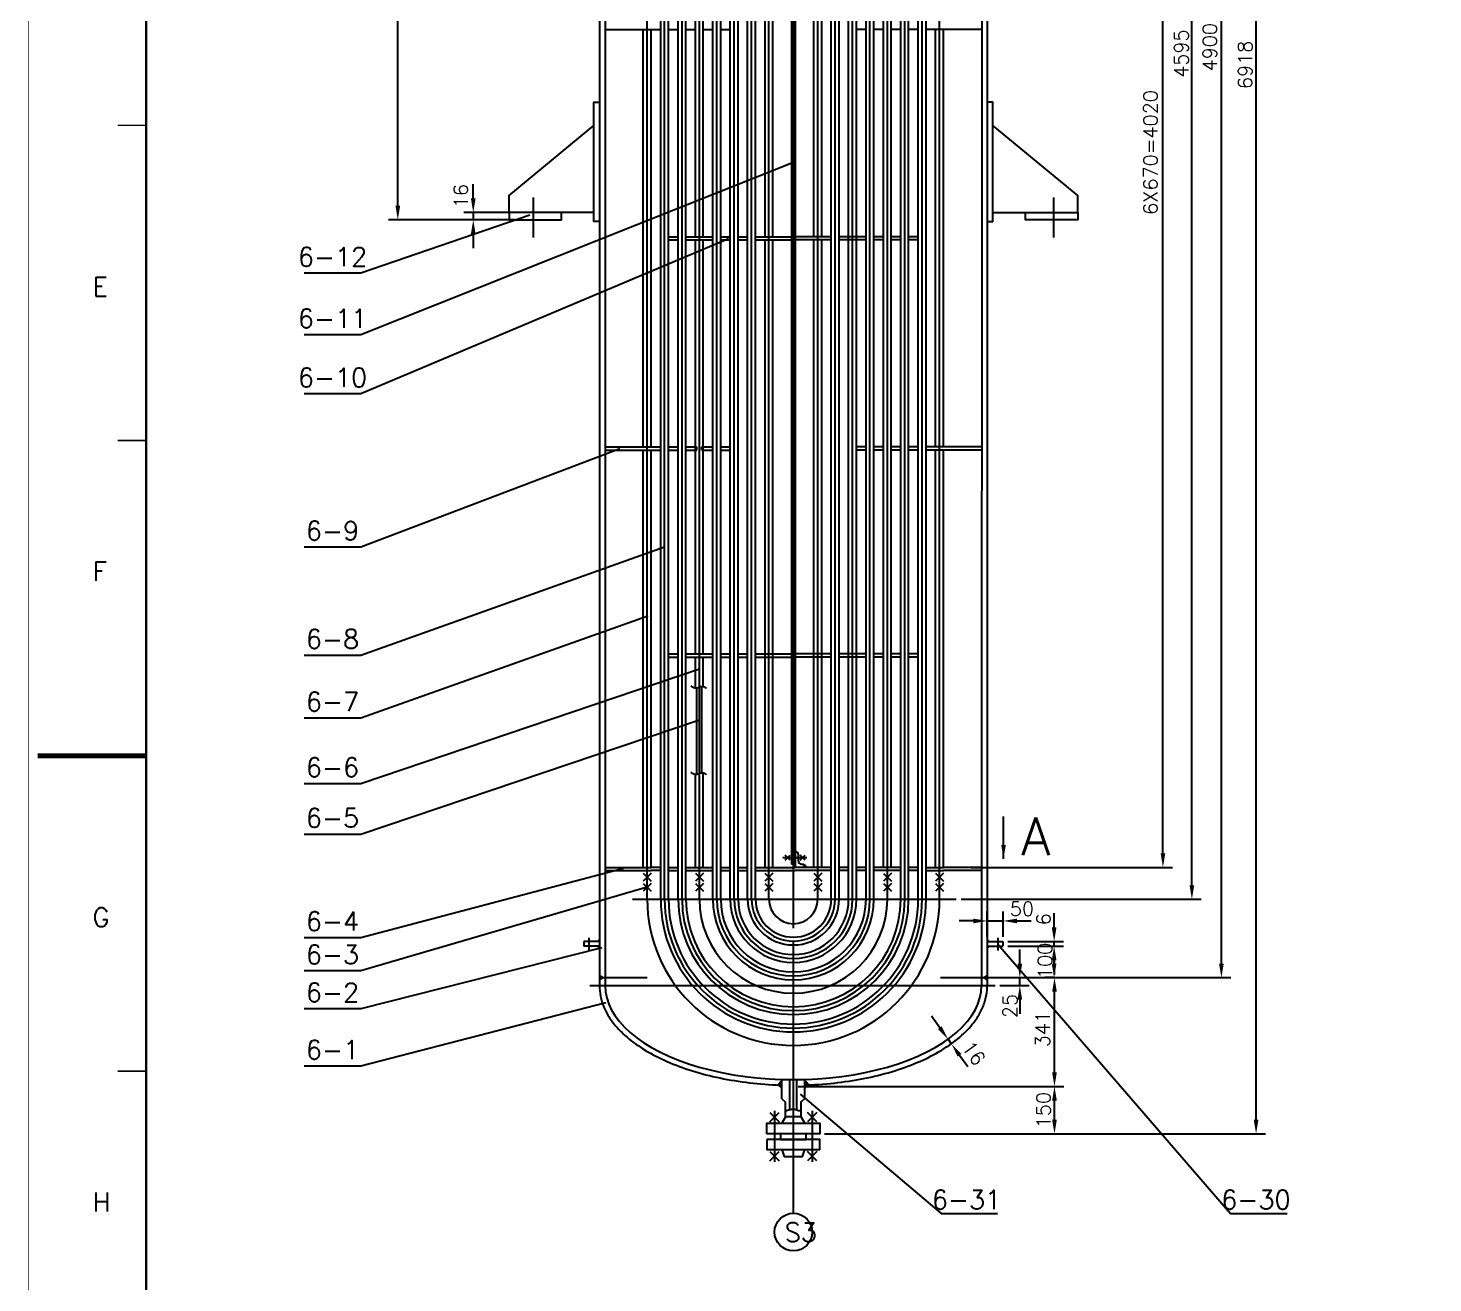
# Model space of a CAD drawing. Extents: x 49444 to 186655, y 41039 to 60167.
# Drawn here: x 77334 to 81810, y 49522 to 53522 of the extents above; entities that cross this region are included whole.
import ezdxf
from ezdxf.enums import TextEntityAlignment as Align

# ---------------------------------------------------------------- set-up
doc = ezdxf.new("R2010")
doc.units = 0
doc.header["$LTSCALE"] = 60
doc.header["$MEASUREMENT"] = 0
doc.header["$PDMODE"] = 3
doc.header["$PDSIZE"] = 0.001
doc.layers.get('0').update_dxf_attribs({"linetype": 'CONTINUOUS'})
doc.layers.get('DEFPOINTS').update_dxf_attribs({"linetype": 'CONTINUOUS'})
doc.styles.get("Standard").update_dxf_attribs({"font": 'txt_l', "bigfont": 'hztxt_l'})
doc.dimstyles.get("Standard").update_dxf_attribs({"dimtxt": 0.18, "dimasz": 0.18, "dimexe": 0.18, "dimexo": 0.0625, "dimgap": 0.09, "dimtad": 0, "dimtih": 1, "dimtoh": 1, "dimdec": 4, "dimzin": 0, "dimdsep": 46, "dimtxsty": 'Standard', "dimcen": 0.09, "dimadec": 0, "dimazin": 0, "dimtfac": 1, "dimtdec": 4, "dimtofl": 0, "dimtmove": 0, "dimatfit": 3, "dimfxl": 0, "dimtolj": 1, "dimtzin": 0, "dimarcsym": 0})
doc.dimstyles.new('STANDARD$0', dxfattribs={"dimtxt": 3, "dimasz": 3, "dimexe": 2, "dimexo": 1, "dimgap": 0.5, "dimtad": 1, "dimdec": 0, "dimzin": 0, "dimdsep": 46, "dimtxsty": 'Standard', "dimcen": 1, "dimclrd": 256, "dimclre": 256, "dimclrt": 256, "dimadec": 0, "dimazin": 0, "dimtfac": 1.5, "dimtdec": 3, "dimtix": 1, "dimtmove": 0, "dimatfit": 2, "dimfxl": 0, "dimtolj": 1, "dimarcsym": 0})

# ---------------------------------------------------------------- blocks, each defined once
blk = doc.blocks.new('*D67')
at = {"lineweight": -2}
for p, q in [((80345.4, 50676.1), (80300.4, 50676.1)), ((80390.4, 50625.4), (80390.4, 50706.1)), ((80390.4, 50676.1), (80440.4, 50676.1)), ((80440.4, 50625.4), (80440.4, 50706.1)), ((80485.4, 50676.1), (80530.4, 50676.1))]:
    blk.add_line(p, q, dxfattribs=at)
for points in [[(80345.4, 50683.6), (80345.4, 50668.6), (80390.4, 50676.1)], [(80485.4, 50683.6), (80485.4, 50668.6), (80440.4, 50676.1)]]:
    blk.add_solid(points)
at = {"layer": 'DEFPOINTS', "color": 0}
for p in [(80440.4, 50676.1), (80390.4, 50610.4), (80440.4, 50610.4)]:
    blk.add_point(p, dxfattribs=at)
at = {"insert": (80500.8, 50715), "char_height": 45, "attachment_point": 5}
blk.add_mtext('\\A1;50', dxfattribs=at)
blk = doc.blocks.new('*D70')
at = {"lineweight": -2}
for p, q in [((80455.4, 50595.4), (80633.3, 50595.4)), ((80603.3, 50540.4), (80603.3, 50550.4)), ((80589.4, 50495.4), (80573.3, 50495.4))]:
    blk.add_line(p, q, dxfattribs=at)
for points in [[(80595.8, 50550.4), (80610.8, 50550.4), (80603.3, 50595.4)], [(80595.8, 50540.4), (80610.8, 50540.4), (80603.3, 50495.4)]]:
    blk.add_solid(points)
at = {"layer": 'DEFPOINTS', "color": 0}
for p in [(80440.4, 50595.4), (80603.3, 50595.4), (80604.4, 50495.4)]:
    blk.add_point(p, dxfattribs=at)
at = {"insert": (80574.3, 50548.9), "char_height": 45, "attachment_point": 5, "rotation": 90}
blk.add_mtext('\\A1;100', dxfattribs=at)
blk = doc.blocks.new('*D68')
at = {"lineweight": -2}
for p, q in [((80238.9, 50335.8), (80212.6, 50372.3)), ((80253.1, 50290.5), (80240.9, 50281.8)), ((80265.2, 50299.3), (80275.7, 50284.7)), ((80287.9, 50293.5), (80300.1, 50302.2)), ((80302, 50248.2), (80328.3, 50211.7))]:
    blk.add_line(p, q, dxfattribs=at)
for points in [[(80245, 50340.2), (80232.8, 50331.4), (80265.2, 50299.3)], [(80308.1, 50252.6), (80296, 50243.8), (80275.7, 50284.7)]]:
    blk.add_solid(points)
at = {"layer": 'DEFPOINTS', "color": 0}
for p in [(80265.2, 50299.3), (80275.7, 50284.7), (80275.7, 50284.7)]:
    blk.add_point(p, dxfattribs=at)
at = {"insert": (80347.4, 50254.9), "char_height": 45, "attachment_point": 5, "rotation": 305.757}
blk.add_mtext('\\A1;16', dxfattribs=at)
blk = doc.blocks.new('*D61')
at = {"lineweight": -2}
for p, q in [((79871.4, 56920.5), (81276.8, 56920.5)), ((81246.8, 50042.9), (81246.8, 56875.5)), ((80471.5, 49997.9), (81276.8, 49997.9))]:
    blk.add_line(p, q, dxfattribs=at)
for points in [[(81239.3, 56875.5), (81254.3, 56875.5), (81246.8, 56920.5)], [(81239.3, 50042.9), (81254.3, 50042.9), (81246.8, 49997.9)]]:
    blk.add_solid(points)
at = {"layer": 'DEFPOINTS', "color": 0}
for p in [(79856.4, 56920.5), (81246.8, 56920.5), (80456.5, 49997.9)]:
    blk.add_point(p, dxfattribs=at)
at = {"insert": (81211.8, 53404.8), "char_height": 45, "attachment_point": 5, "rotation": 90}
blk.add_mtext('\\A1;6918', dxfattribs=at)
blk = doc.blocks.new('*D64')
at = {"lineweight": -2}
for p, q in [((80180.7, 50148.5), (80634.4, 50148.5)), ((80604.4, 50042.9), (80604.4, 50103.5)), ((79871.3, 49997.9), (80634.4, 49997.9))]:
    blk.add_line(p, q, dxfattribs=at)
for points in [[(80596.9, 50103.5), (80611.9, 50103.5), (80604.4, 50148.5)], [(80596.9, 50042.9), (80611.9, 50042.9), (80604.4, 49997.9)]]:
    blk.add_solid(points)
at = {"layer": 'DEFPOINTS', "color": 0}
for p in [(80165.7, 50148.5), (80604.4, 50148.5), (79856.3, 49997.9)]:
    blk.add_point(p, dxfattribs=at)
at = {"insert": (80569.6, 50073.2), "char_height": 45, "attachment_point": 5, "rotation": 90}
blk.add_mtext('\\A1;150', dxfattribs=at)
blk = doc.blocks.new('*D66')
at = {"lineweight": -2}
for p, q in [((80604.4, 50495.4), (80574.4, 50495.4)), ((80604.4, 50193.5), (80604.4, 50450.4)), ((79787.4, 50148.5), (80634.4, 50148.5))]:
    blk.add_line(p, q, dxfattribs=at)
for points in [[(80596.9, 50450.4), (80611.9, 50450.4), (80604.4, 50495.4)], [(80596.9, 50193.5), (80611.9, 50193.5), (80604.4, 50148.5)]]:
    blk.add_solid(points)
at = {"layer": 'DEFPOINTS', "color": 0}
for p in [(80604.4, 50495.4), (80619.4, 50495.4), (79772.4, 50148.5)]:
    blk.add_point(p, dxfattribs=at)
at = {"insert": (80566.6, 50331.3), "char_height": 45, "attachment_point": 5, "rotation": 90}
blk.add_mtext('\\A1;341', dxfattribs=at)
blk = doc.blocks.new('*D69')
at = {"lineweight": -2}
for p, q in [((80494, 50540.4), (80494, 50585.4)), ((80478.8, 50495.4), (80524, 50495.4)), ((80494, 50470.4), (80494, 50495.4)), ((80429.9, 50470.4), (80524, 50470.4)), ((80494, 50425.4), (80494, 50380.4))]:
    blk.add_line(p, q, dxfattribs=at)
for points in [[(80486.5, 50540.4), (80501.5, 50540.4), (80494, 50495.4)], [(80486.5, 50425.4), (80501.5, 50425.4), (80494, 50470.4)]]:
    blk.add_solid(points)
at = {"layer": 'DEFPOINTS', "color": 0}
for p in [(80463.8, 50495.4), (80494, 50495.4), (80414.9, 50470.4)]:
    blk.add_point(p, dxfattribs=at)
at = {"insert": (80462.6, 50405.1), "char_height": 45, "attachment_point": 5, "rotation": 90}
blk.add_mtext('\\A1;25', dxfattribs=at)
blk = doc.blocks.new('*D60')
at = {"lineweight": -2}
for p, q in [((80950.7, 55367), (81166.3, 55367)), ((81136.3, 50540.4), (81136.3, 55322)), ((80364.2, 50495.4), (81166.3, 50495.4))]:
    blk.add_line(p, q, dxfattribs=at)
for points in [[(81128.8, 55322), (81143.8, 55322), (81136.3, 55367)], [(81128.8, 50540.4), (81143.8, 50540.4), (81136.3, 50495.4)]]:
    blk.add_solid(points)
at = {"layer": 'DEFPOINTS', "color": 0}
for p in [(80935.7, 55367), (81136.3, 55367), (80349.2, 50495.4)]:
    blk.add_point(p, dxfattribs=at)
at = {"insert": (81099.4, 53461), "char_height": 45, "attachment_point": 5, "rotation": 90}
blk.add_mtext('\\A1;4900', dxfattribs=at)
blk = doc.blocks.new('*D59')
at = {"lineweight": -2}
for p, q in [((80987.8, 55367), (81072.2, 55367)), ((81042.2, 50790.1), (81042.2, 55322)), ((80306.6, 50745.1), (81072.2, 50745.1))]:
    blk.add_line(p, q, dxfattribs=at)
for points in [[(81034.7, 55322), (81049.7, 55322), (81042.2, 55367)], [(81034.7, 50790.1), (81049.7, 50790.1), (81042.2, 50745.1)]]:
    blk.add_solid(points)
at = {"layer": 'DEFPOINTS', "color": 0}
for p in [(80972.8, 55367), (81042.2, 55367), (80291.6, 50745.1)]:
    blk.add_point(p, dxfattribs=at)
at = {"insert": (81008.5, 53440.7), "char_height": 45, "attachment_point": 5, "rotation": 90}
blk.add_mtext('\\A1;4595', dxfattribs=at)
blk = doc.blocks.new('*D58')
at = {"lineweight": -2}
for p, q in [((80902.5, 54867), (80980, 54867)), ((80950, 50892), (80950, 54822)), ((80338.6, 50847), (80980, 50847))]:
    blk.add_line(p, q, dxfattribs=at)
for points in [[(80942.5, 54822), (80957.5, 54822), (80950, 54867)], [(80942.5, 50892), (80957.5, 50892), (80950, 50847)]]:
    blk.add_solid(points)
at = {"layer": 'DEFPOINTS', "color": 0}
for p in [(80887.5, 54867), (80950, 54867), (80323.6, 50847)]:
    blk.add_point(p, dxfattribs=at)
at = {"insert": (80910.7, 53125.6), "char_height": 45, "attachment_point": 5, "rotation": 90}
blk.add_mtext('\\A1;6X670=4020', dxfattribs=at)
blk = doc.blocks.new('*D54')
at = {"lineweight": -2}
for p, q in [((79139.4, 55367), (78482, 55367)), ((78512, 52955.9), (78512, 55322)), ((78851.5, 52910.9), (78482, 52910.9))]:
    blk.add_line(p, q, dxfattribs=at)
for points in [[(78504.5, 55322), (78519.5, 55322), (78512, 55367)], [(78504.5, 52955.9), (78519.5, 52955.9), (78512, 52910.9)]]:
    blk.add_solid(points)
at = {"layer": 'DEFPOINTS', "color": 0}
for p in [(78512, 55367), (79154.4, 55367), (78866.5, 52910.9)]:
    blk.add_point(p, dxfattribs=at)
at = {"insert": (78481.4, 53959.4), "char_height": 45, "attachment_point": 5, "rotation": 90}
blk.add_mtext('\\A1;2385', dxfattribs=at)
blk = doc.blocks.new('*D85')
at = {"lineweight": -2}
for p, q in [((78752.4, 52979.7), (78752.4, 53024.7)), ((78886.4, 52934.7), (78722.4, 52934.7)), ((78884.8, 52910.9), (78722.4, 52910.9)), ((78752.4, 52934.7), (78752.4, 52910.9)), ((78752.4, 52865.9), (78752.4, 52820.9))]:
    blk.add_line(p, q, dxfattribs=at)
for points in [[(78744.9, 52979.7), (78759.9, 52979.7), (78752.4, 52934.7)], [(78744.9, 52865.9), (78759.9, 52865.9), (78752.4, 52910.9)]]:
    blk.add_solid(points)
at = {"layer": 'DEFPOINTS', "color": 0}
for p in [(78752.4, 52910.9), (78899.8, 52910.9), (78901.4, 52934.7)]:
    blk.add_point(p, dxfattribs=at)
at = {"insert": (78712.9, 52986.7), "char_height": 45, "attachment_point": 5, "rotation": 90}
blk.add_mtext('\\A1;16', dxfattribs=at)

msp = doc.modelspace()

# ---------------------------------------------------------------- hatches: boundary and pattern name
msp.add_hatch(color=256).paths.add_polyline_path([(79815.916506, 50847.002769), (79808.424144, 50847.002769, 0.3919502123), (79799.18945, 50856.973441, -0.2452633616)])

# ---------------------------------------------------------------- linework, layer by layer
for p, q in [((79417.576788, 50745.132839), (79417.576788, 55555.922584)), ((79473.002721, 50745.132839), (79473.002721, 55556.840196)), ((79528.428654, 50745.132839), (79528.428654, 55556.840196)), ((79639.283035, 50745.132839), (79639.283035, 55555.922584)), ((79694.711483, 50745.132839), (79694.711483, 55557.010898)), ((79850.136784, 50745.132839), (79850.136784, 55557.010898)), ((79905.565231, 50745.132839), (79905.565231, 55555.922584)), ((80016.419612, 50745.132839), (80016.419612, 55556.840196)), ((80071.845545, 50745.132839), (80071.845545, 55556.840196)), ((80127.271479, 50745.132839), (80127.271479, 55555.922584)), ((79349.650855, 50745.132839), (79349.650855, 55546.002769)), ((79362.150855, 50745.132839), (79362.150855, 55546.002769)), ((79374.650855, 50745.132839), (79374.650855, 55546.002769)), ((79405.076788, 50745.132839), (79405.076788, 55546.002769)), ((79430.076788, 50745.132839), (79430.076788, 55546.002769)), ((79460.502721, 52857.002769), (79460.502721, 55546.002769)), ((79485.502721, 52857.002769), (79485.502721, 55546.002769)), ((79515.928654, 50745.132839), (79515.928654, 55546.002769)), ((79540.928654, 50745.132839), (79540.928654, 55546.002769)), ((79571.357102, 50745.132839), (79571.357102, 55546.002769)), ((79583.857102, 50745.132839), (79583.857102, 55546.002769)), ((79596.357102, 50745.132839), (79596.357102, 55546.002769)), ((79626.783035, 50745.132839), (79626.783035, 55546.002769)), ((79651.783035, 50745.132839), (79651.783035, 55546.002769)), ((79893.065231, 50745.132839), (79893.065231, 55546.002769)), ((79918.065231, 50745.132839), (79918.065231, 55546.002769)), ((79948.491165, 50745.132839), (79948.491165, 55546.002769)), ((79960.991165, 50745.132839), (79960.991165, 55546.002769)), ((79973.491165, 50745.132839), (79973.491165, 55546.002769)), ((80003.919612, 50745.132839), (80003.919612, 55546.002769)), ((80028.919612, 50745.132839), (80028.919612, 55546.002769)), ((80059.345545, 50847.002769), (80059.345545, 55546.002769)), ((80084.345545, 50847.002769), (80084.345545, 55546.002769)), ((80114.771479, 50745.132839), (80114.771479, 55546.002769)), ((80139.771479, 50745.132839), (80139.771479, 55546.002769)), ((80170.197412, 50745.132839), (80170.197412, 55546.002769)), ((80182.697412, 50745.132839), (80182.697412, 55546.002769)), ((80195.197412, 50745.132839), (80195.197412, 55546.002769)), ((79306.725131, 50745.132839), (79306.725131, 55429.914695)), ((80238.123135, 50745.132839), (80238.123135, 55449.624361)), ((79172.422671, 54928.737328), (79172.363628, 50470.416247)), ((79154.426933, 54918.502769), (79154.363626, 50470.416247)), ((80372.426251, 54893.002769), (80372.36363, 50470.416247)), ((80390.426543, 54893.002769), (80390.363628, 50470.416247)), ((79682.208968, 53517.002769), (79682.208968, 54187.002769)), ((79707.208968, 53517.002769), (79707.208968, 54187.002769)), ((79837.639298, 53280.002769), (79837.639298, 54187.002769)), ((79862.639298, 53280.002769), (79862.639298, 54187.002769)), ((79766.424144, 53618.699903), (79766.424144, 50857.002769)), ((79772.424133, 50652.976966), (79772.424133, 53618.699903)), ((79778.424144, 53618.699903), (79778.424144, 50847.002769)), ((79172.424137, 53517.002769), (79349.650855, 53517.002769)), ((79294.225131, 52796.278047), (79294.225131, 53517.002769)), ((79319.225131, 52796.278047), (79319.225131, 53517.002769)), ((79374.650855, 53517.002769), (79405.076788, 53517.002769)), ((79430.076788, 53517.002769), (79460.502721, 53517.002769)), ((79485.502721, 53517.002769), (79515.928654, 53517.002769)), ((79540.928654, 53517.002769), (79571.357102, 53517.002769)), ((79682.208968, 52857.002769), (79682.208968, 53517.002769)), ((79707.208968, 52857.002769), (79707.208968, 53517.002769)), ((80003.919612, 53517.002769), (79973.491165, 53517.002769)), ((80059.345545, 53517.002769), (80028.919612, 53517.002769)), ((80114.771479, 53517.002769), (80084.345545, 53517.002769)), ((80170.197412, 53517.002769), (80139.771479, 53517.002769)), ((80372.424129, 53517.002769), (80195.197412, 53517.002769)), ((80225.623135, 52847.002769), (80225.623135, 53517.002769)), ((80250.623135, 52847.002769), (80250.623135, 53517.002769)), ((79837.639298, 52857.002769), (79837.639298, 53280.002769)), ((79862.639298, 52857.002769), (79862.639298, 53280.002769)), ((79772.424133, 53093.950737), (78393.902795, 52544.125233)), ((78943.835945, 52982.306977), (78943.835945, 52854.779876)), ((80601.012322, 52982.306977), (80601.012322, 52854.779876)), ((78932.761739, 52925.28005), (78393.902795, 52740.388599)), ((79566.173699, 52849.923464), (78393.902795, 52355.793846)), ((79374.650855, 52857.002769), (79405.076788, 52857.002769)), ((79374.650855, 52847.002769), (79405.076788, 52847.002769)), ((79430.076788, 52857.002769), (79473.002721, 52857.002769)), ((79430.076788, 52847.002769), (79473.002721, 52847.002769)), ((79460.502721, 51527.002769), (79460.502721, 52847.002769)), ((79473.005236, 52857.002769), (79515.928654, 52857.002769)), ((79473.005236, 52847.002769), (79515.928654, 52847.002769)), ((79485.502721, 51527.002769), (79485.502721, 52847.002769)), ((79540.928654, 52857.002769), (79571.357102, 52857.002769)), ((79540.928654, 52847.002769), (79571.357102, 52847.002769)), ((79596.357102, 52857.002769), (79626.783035, 52857.002769)), ((79596.357102, 52847.002769), (79626.783035, 52847.002769)), ((79651.783035, 52857.002769), (79694.711483, 52857.002769)), ((79651.783035, 52847.002769), (79694.711483, 52847.002769)), ((79682.170563, 52177.002769), (79682.208968, 52847.002769)), ((79694.711483, 52857.002769), (79766.424144, 52857.002769)), ((79694.711483, 52847.002769), (79766.424144, 52847.002769)), ((79707.170563, 52177.002769), (79707.208968, 52847.002769)), ((79850.136784, 52857.002769), (79778.424123, 52857.002769)), ((79850.136784, 52847.002769), (79778.424123, 52847.002769)), ((79837.600893, 52177.002769), (79837.639298, 52847.002769)), ((79893.065231, 52857.002769), (79850.136784, 52857.002769)), ((79893.065231, 52847.002769), (79850.136784, 52847.002769)), ((79862.600893, 52177.002769), (79862.639298, 52847.002769)), ((80003.919612, 52857.002769), (79918.065231, 52857.002769)), ((80003.919612, 52847.002769), (79918.065231, 52847.002769)), ((80059.345545, 52857.002769), (80028.919612, 52857.002769)), ((80059.345545, 52847.002769), (80028.919612, 52847.002769)), ((80114.771479, 52857.002769), (80084.345545, 52857.002769)), ((80114.771479, 52847.002769), (80084.345545, 52847.002769)), ((80170.197412, 52857.002769), (80139.771479, 52857.002769)), ((80170.197412, 52847.002769), (80139.771479, 52847.002769)), ((80225.58473, 52187.002769), (80225.623135, 52847.002769)), ((80250.58473, 52187.002769), (80250.623135, 52847.002769)), ((79294.186726, 52187.002769), (79294.225131, 52796.278047)), ((79319.186726, 52187.002769), (79319.225131, 52796.278047)), ((78393.902795, 52740.388599), (78213.902795, 52740.388599)), ((78393.902795, 52544.125233), (78213.902795, 52544.125233)), ((78393.902795, 52355.793846), (78213.902795, 52355.793846)), ((79219.073821, 52180.730869), (78393.902795, 51867.408637)), ((79172.385732, 52187.002769), (79349.61245, 52187.002769)), ((79172.385732, 52177.002769), (79349.61245, 52177.002769)), ((79294.222617, 50847.002769), (79294.184212, 52177.002769)), ((79319.222617, 50847.002769), (79319.184212, 52177.002769)), ((79374.61245, 52187.002769), (79405.038383, 52187.002769)), ((79374.61245, 52177.002769), (79405.038383, 52177.002769)), ((79430.038383, 52187.002769), (79464.966831, 52187.002769)), ((79430.038383, 52177.002769), (79464.966831, 52177.002769)), ((79464.966831, 52177.002769), (79464.966831, 52187.002769)), ((79480.966831, 52177.002769), (79480.966831, 52187.002769)), ((79480.966831, 52187.002769), (79515.890249, 52187.002769)), ((79480.966831, 52177.002769), (79515.890249, 52177.002769)), ((79540.890249, 52187.002769), (79571.318697, 52187.002769)), ((79540.890249, 52177.002769), (79571.318697, 52177.002769)), ((79682.208968, 50847.002769), (79682.170563, 52177.002769)), ((79707.208968, 50847.002769), (79707.170563, 52177.002769)), ((79837.639298, 50847.002769), (79837.600893, 52177.002769)), ((79862.639298, 50847.002769), (79862.600893, 52177.002769)), ((80003.881207, 52187.002769), (79973.45276, 52187.002769)), ((80003.881207, 52177.002769), (79973.45276, 52177.002769)), ((80059.30714, 52187.002769), (80028.881207, 52187.002769)), ((80059.30714, 52177.002769), (80028.881207, 52177.002769)), ((80114.733074, 52187.002769), (80084.30714, 52187.002769)), ((80114.733074, 52177.002769), (80084.30714, 52177.002769)), ((80170.159007, 52187.002769), (80139.733074, 52187.002769)), ((80170.159007, 52177.002769), (80139.733074, 52177.002769)), ((80372.385724, 52187.002769), (80195.159007, 52187.002769)), ((80372.385724, 52177.002769), (80195.159007, 52177.002769)), ((80225.62565, 50847.002769), (80225.587245, 52177.002769)), ((80250.62565, 50847.002769), (80250.587245, 52177.002769)), ((78393.902795, 51867.408637), (78213.902795, 51867.408637)), ((79362.150855, 51867.599202), (78393.902795, 51522.322952)), ((79308.619061, 51647.899124), (78393.902795, 51322.617992)), ((78393.902795, 51522.322952), (78213.902795, 51522.322952)), ((79374.650855, 51527.002769), (79405.076788, 51527.002769)), ((79430.076788, 51527.002769), (79473.002721, 51527.002769)), ((79473.002721, 51527.002769), (79515.928654, 51527.002769)), ((79540.928654, 51527.002769), (79571.357102, 51527.002769)), ((79596.357102, 51527.002769), (79626.783035, 51527.002769)), ((79651.783035, 51527.002769), (79694.711483, 51527.002769)), ((79694.711483, 51527.002769), (79766.424144, 51527.002769)), ((79850.136784, 51527.002769), (79778.424123, 51527.002769)), ((79893.065231, 51527.002769), (79850.136784, 51527.002769)), ((80003.919612, 51527.002769), (79918.065231, 51527.002769)), ((80059.345545, 51527.002769), (80028.919612, 51527.002769)), ((80114.771479, 51527.002769), (80084.345545, 51527.002769)), ((80170.197412, 51527.002769), (80139.771479, 51527.002769)), ((79473.002721, 51478.786085), (78393.902795, 51113.017783)), ((79374.650855, 51517.002769), (79405.076788, 51517.002769)), ((79430.076788, 51517.002769), (79473.002721, 51517.002769)), ((79460.502721, 51418.791342), (79460.502721, 51517.002769)), ((79473.002721, 51517.002769), (79515.928654, 51517.002769)), ((79485.502721, 51423.178429), (79485.502721, 51517.002769)), ((79540.928654, 51517.002769), (79571.357102, 51517.002769)), ((79596.357102, 51517.002769), (79626.783035, 51517.002769)), ((79651.783035, 51517.002769), (79694.711483, 51517.002769)), ((79694.711483, 51517.002769), (79766.424144, 51517.002769)), ((79850.136784, 51517.002769), (79778.424123, 51517.002769)), ((79893.065231, 51517.002769), (79850.136784, 51517.002769)), ((80003.919612, 51517.002769), (79918.065231, 51517.002769)), ((80059.345545, 51517.002769), (80028.919612, 51517.002769)), ((80114.771479, 51517.002769), (80084.345545, 51517.002769)), ((80170.197412, 51517.002769), (80139.771479, 51517.002769)), ((79465.005236, 51143.712195), (79465.005236, 51418.947851)), ((79481.005236, 51148.711902), (79481.005236, 51423.947557)), ((78393.902795, 51322.617992), (78213.902795, 51322.617992)), ((79473.002721, 51316.434155), (78393.902795, 50952.169118)), ((79460.502721, 50847.002769), (79460.502721, 51143.555686)), ((79485.502721, 50847.002769), (79485.502721, 51147.942773)), ((78393.902795, 51113.017783), (78213.902795, 51113.017783)), ((78393.902795, 50952.169118), (78213.902795, 50952.169118)), ((79739.176559, 50878.310789), (79815.386256, 50878.310789)), ((79745.943862, 50870.355838), (79761.853764, 50886.26574)), ((79761.853764, 50870.355838), (79745.943862, 50886.26574)), ((79778.424144, 50857.002769), (79766.424144, 50857.002769)), ((79788.424144, 50867.002769), (79788.424144, 50887.002769)), ((79809.845176, 50870.355838), (79793.935273, 50886.26574)), ((79793.935273, 50870.355838), (79809.845176, 50886.26574)), ((79798.424144, 50857.002769), (79798.424144, 50857.002769)), ((79231.430238, 50843.336471), (78393.902795, 50622.762073)), ((79172.367935, 50837.002769), (79319.222617, 50837.002769)), ((79172.368082, 50847.002769), (79319.222617, 50847.002769)), ((79293.997209, 50827.934267), (79319.453053, 50802.478423)), ((79319.453053, 50827.934267), (79293.997209, 50802.478423)), ((79349.650855, 50847.002769), (79319.224922, 50847.002769)), ((79349.650855, 50837.002769), (79319.224922, 50837.002769)), ((79374.650855, 50847.002769), (79405.076788, 50847.002769)), ((79374.650855, 50837.002769), (79405.076788, 50837.002769)), ((79430.076788, 50847.002769), (79473.002721, 50847.002769)), ((79430.076788, 50837.002769), (79473.002721, 50837.002769)), ((79485.728129, 50827.934267), (79460.272284, 50802.478423)), ((79460.272284, 50827.934267), (79485.728129, 50802.478423)), ((79473.005236, 50847.002769), (79515.928654, 50847.002769)), ((79473.005236, 50837.002769), (79515.928654, 50837.002769)), ((79540.928654, 50847.002769), (79571.357102, 50847.002769)), ((79540.928654, 50837.002769), (79571.357102, 50837.002769)), ((79596.357102, 50847.002769), (79626.783035, 50847.002769)), ((79596.357102, 50837.002769), (79626.783035, 50837.002769)), ((79651.783035, 50847.002769), (79766.424144, 50847.002769)), ((79651.783035, 50837.002769), (79778.424123, 50837.002769)), ((79681.981046, 50827.934267), (79707.43689, 50802.478423)), ((79707.43689, 50827.934267), (79681.981046, 50802.478423)), ((79766.424144, 50847.002769), (79778.424144, 50847.002769)), ((79766.424144, 50847.002769), (79778.424144, 50847.002769)), ((79893.065231, 50847.002769), (79778.424123, 50847.002769)), ((79893.065231, 50837.002769), (79778.424123, 50837.002769)), ((79837.411376, 50827.934267), (79862.86722, 50802.478423)), ((79862.86722, 50827.934267), (79837.411376, 50802.478423)), ((79948.491165, 50847.002769), (79918.065231, 50847.002769)), ((79948.491165, 50837.002769), (79918.065231, 50837.002769)), ((80003.919612, 50847.002769), (79973.491165, 50847.002769)), ((80003.919612, 50837.002769), (79973.491165, 50837.002769)), ((80071.845545, 50847.002769), (80028.919612, 50847.002769)), ((80071.845545, 50837.002769), (80028.919612, 50837.002769)), ((80084.575982, 50827.934267), (80059.120138, 50802.478423)), ((80059.345545, 50827.70886), (80084.575982, 50802.478423)), ((80114.771479, 50847.002769), (80071.845545, 50847.002769)), ((80114.771479, 50837.002769), (80071.845545, 50837.002769)), ((80170.197412, 50847.002769), (80139.771479, 50847.002769)), ((80170.197412, 50837.002769), (80139.771479, 50837.002769)), ((80195.197412, 50847.002769), (80250.62565, 50847.002769)), ((80195.197412, 50837.002769), (80250.62565, 50837.002769)), ((80225.392699, 50827.934267), (80250.848543, 50802.478423)), ((80250.848543, 50827.934267), (80225.392699, 50802.478423)), ((80372.480185, 50847.002769), (80250.622926, 50847.002769)), ((80372.480332, 50837.002769), (80250.622926, 50837.002769)), ((79306.725131, 50783.281712), (78393.902795, 50516.677164)), ((79319.453053, 50796.009634), (79293.997209, 50770.55379)), ((79293.997209, 50796.009634), (79319.453053, 50770.55379)), ((79460.272284, 50796.009634), (79485.728129, 50770.55379)), ((79485.728129, 50796.009634), (79460.272284, 50770.55379)), ((79707.43689, 50796.009634), (79681.981046, 50770.55379)), ((79681.981046, 50796.009634), (79707.43689, 50770.55379)), ((79862.86722, 50796.009634), (79837.411376, 50770.55379)), ((79837.411376, 50796.009634), (79862.86722, 50770.55379)), ((80059.120138, 50796.009634), (80084.575982, 50770.55379)), ((80084.575982, 50796.009634), (80059.120138, 50770.55379)), ((80250.848543, 50796.009634), (80225.392699, 50770.55379)), ((80225.392699, 50796.009634), (80250.848543, 50770.55379)), ((79260.065277, 50745.132839), (80291.594214, 50745.132839)), ((80603.325001, 50655.416247), (80603.325001, 50700.416247)), ((78393.902795, 50622.762073), (78213.902795, 50622.762073)), ((79162.440364, 50590.605758), (78393.902795, 50395.800358)), ((79104.479403, 50610.435582), (79104.479182, 50595.435582)), ((79154.479182, 50595.434134), (79104.479182, 50595.435582)), ((79154.479403, 50610.434134), (79104.479403, 50610.435582)), ((79121.045808, 50622.578805), (79121.044831, 50581.445352)), ((79772.402795, 49744.617702), (79772.424133, 50614.121661)), ((80390.365406, 50595.416247), (80440.365406, 50595.416247)), ((80390.36562, 50610.416247), (80440.36562, 50610.416247)), ((80423.799566, 50622.55995), (80423.799353, 50581.426497)), ((80423.799459, 50601.993224), (81165.520331, 49743.861939)), ((80440.36562, 50610.416247), (80440.365406, 50595.416247)), ((80455.365406, 50610.416247), (80633.325001, 50610.416247)), ((80455.365406, 50595.416247), (80633.325001, 50595.416247)), ((80603.325001, 50595.416247), (80603.325001, 50610.416247)), ((80603.325001, 50550.416247), (80603.325001, 50505.416247)), ((78393.902795, 50516.677164), (78213.902795, 50516.677164)), ((79154.36393, 50495.416247), (79306.911048, 50495.416247)), ((80241.100142, 50495.416247), (80390.36393, 50495.416247)), ((79124.052631, 50470.416247), (80414.930694, 50470.416247)), ((79174.657893, 50414.852656), (78393.902795, 50212.962129)), ((78393.902795, 50395.800358), (78213.902795, 50395.800358)), ((78393.902795, 50212.962129), (78213.902795, 50212.962129)), ((79794.257767, 50124.447011), (80243.344327, 49743.861939)), ((80243.344327, 49743.861939), (80423.344327, 49743.861939)), ((81165.520331, 49743.861939), (81345.520331, 49743.861939))]:
    msp.add_line(p, q)
for points, format in [([(77334.736803, 57622.422896, 1.5, 1.5, 0), (77334.736803, 45007.422896, 1.5, 1.5, 0), (86244.736803, 45007.422896, 1.5, 1.5, 0), (86244.736803, 57622.422896, 1.5, 1.5, 0), (77334.736803, 57622.422896, 1.5, 1.5, 1.9635677679)], "xyseb"), ([(77709.736803, 57472.422896, 7.5, 7.5, 0), (77709.736803, 45157.422896, 7.5, 7.5, 0), (86094.736803, 45157.422896, 7.5, 7.5, 0), (86094.736803, 57472.422896, 7.5, 7.5, 0), (77709.736803, 57472.422896, 7.5, 7.5, 0)], "xyseb"), ([(77619.736803, 53212.422896, 4.5, 4.5, 0), (77709.736803, 53212.422896, 4.5, 4.5, 0)], "xyseb"), ([(77619.736803, 52207.422896, 4.5, 4.5, 0), (77709.736803, 52207.422896, 4.5, 4.5, 0)], "xyseb"), ([(79445.64287, 51426.039302, 0.1174970402), (79455.7094, 51419.766625, 0.1334198305), (79466.178298, 51419.158187, 0.0951418075), (79471.742165, 51421.49046, -0.1001946363), (79477.052539, 51423.654234, -0.1326003504), (79486.176453, 51422.955229, -0.1147106607), (79495.051382, 51417.284835)], "xyb"), ([(77364.736803, 51202.422896, 15, 15, 0), (77709.736803, 51202.422896, 15, 15, 0)], "xyseb"), ([(79445.64287, 51150.803646, 0.1174970402), (79455.7094, 51144.530969, 0.1334198305), (79466.178298, 51143.922532, 0.0951418075), (79471.742165, 51146.254804, -0.1001946363), (79477.052539, 51148.418578, -0.1326003504), (79486.176453, 51147.719573, -0.1147106607), (79495.051382, 51142.049179)], "xyb"), ([(77619.736803, 50197.422896, 4.5, 4.5, 0), (77709.736803, 50197.422896, 4.5, 4.5, 0)], "xyseb"), ([(79797.790119, 50070.400225, -0.0278642142), (79792.255335, 50070.867771, -0.0466953254), (79779.610021, 50073.872784, 0.0734135335), (79771.450495, 50075.358156, 0.0965903446), (79761.430165, 50073.750561, -0.0639054704), (79746.552225, 50070.36065, -0.0610899421)], "xyb")]:
    msp.add_lwpolyline(points, format=format)
for points in [[(79154.39578, 52905.002769), (79136.544295, 52905.002769), (79136.544295, 53285.577354), (79154.39578, 53285.577354)], [(80390.452486, 52905.002769), (80408.303971, 52905.002769), (80408.303971, 53285.577354), (80390.452486, 53285.577354)], [(79136.544295, 52934.735154), (78866.47957, 52934.735154), (78866.47957, 52988.253459), (79136.544295, 53211.425604)], [(80408.303971, 52934.735154), (80678.368696, 52934.735154), (80678.368696, 52988.253459), (80408.303971, 53211.425604)], [(78866.47957, 52934.735154), (78866.47957, 52910.949234), (79033.093315, 52910.949234), (79033.093315, 52934.735154)], [(80678.368696, 52934.735154), (80678.368696, 52910.949234), (80511.754951, 52910.949234), (80511.754951, 52934.735154)], [(79735.394128, 50109.064498), (79735.394128, 50170.986358)], [(79760.894128, 50073.556768), (79760.894128, 50170.459453)], [(79783.711963, 50072.622388), (79783.711963, 50170.458283)], [(79809.211963, 50110.658473), (79809.211963, 50170.982533)], [(79735.394128, 50109.064498), (79746.815968, 50098.387093)], [(79746.815968, 50051.362588), (79746.815968, 50098.387093)], [(79809.211963, 50110.658473), (79797.790123, 50099.981053)], [(79797.790123, 50051.362588), (79797.790123, 50100.424618)], [(79697.175538, 50065.357768), (79727.675758, 50035.801543)], [(79697.647543, 50035.329553), (79727.203753, 50065.829758)], [(79712.425642, 50070.665466), (79712.425642, 49908.674834)], [(79808.974798, 50031.114253), (79797.790123, 50051.362588), (79746.815968, 50051.362588), (79735.752298, 50031.114253)], [(79847.551663, 50065.357768), (79817.051443, 50035.801543)], [(79847.079658, 50035.329553), (79817.523448, 50065.829758)], [(79832.301547, 50070.665466), (79832.301547, 49908.674834)], [(79731.504073, 49997.905708), (79731.504073, 49979.586478), (79813.102033, 49979.586478), (79813.102033, 49997.905708)], [(79697.175538, 49941.052198), (79727.675758, 49911.495988)], [(79697.647543, 49911.023983), (79727.203753, 49941.524203)], [(79735.222243, 49947.357148), (79742.577208, 49925.046538), (79802.028898, 49925.046538), (79809.383863, 49947.357148)], [(79847.551663, 49941.052198), (79817.051443, 49911.495988)], [(79847.079658, 49911.023983), (79817.523448, 49941.524203)]]:
    msp.add_lwpolyline(points)
for points in [[(79688.305153, 49997.905708), (79688.305153, 50031.114253), (79856.300953, 50031.114253), (79856.300953, 49997.905708)], [(79688.305153, 49979.586478), (79688.305153, 49947.357148), (79856.300953, 49947.357148), (79856.300953, 49979.586478)]]:
    msp.add_lwpolyline(points, close=True)
msp.add_circle((79772.424133, 49684.617706), 60)
for centre, radius, start, end in [((79778.424144, 50887.002769), 10, 0, 90), ((79798.424144, 50867.002769), 10, 180, 270), ((79798.424144, 50847.002769), 10, 0, 90), ((79798.001108, 50835.963642), 21.04338, 31.640584486, 88.848102928), ((79772.424133, 50745.132839), 465.696487, 180, 0), ((79772.424133, 50745.132839), 422.773278, 180, 0), ((79772.424133, 50745.132839), 410.273278, 180, 0), ((79772.424133, 50745.132839), 397.773278, 180, 0), ((79772.424144, 50745.132839), 367.347356, 180, 0), ((79772.424144, 50745.132839), 354.847356, 180, 0), ((79772.424144, 50745.132839), 342.347356, 180, 0), ((79772.424133, 50745.132839), 299.421412, 180, 0), ((79772.424133, 50745.132839), 256.495479, 180, 0), ((79772.424133, 50745.132839), 243.995479, 180, 0), ((79772.424133, 50745.132839), 231.495479, 180, 0), ((79772.424133, 50745.132839), 201.067031, 180, 0), ((79772.424133, 50745.132839), 188.567031, 180, 0), ((79772.424133, 50745.132839), 176.067031, 180, 0), ((79772.424133, 50745.132839), 145.641098, 180, 0), ((79772.424133, 50745.132839), 133.141098, 180, 0), ((79772.424144, 50745.132839), 120.641109, 180, 0), ((79772.424144, 50745.132839), 77.712661, 180, 0)]:
    msp.add_arc(centre, radius, start, end)
msp.add_ellipse((79772.363595, 50470.416247), major_axis=(600, 0), ratio=0.5, start_param=3.1415926536, end_param=6.2831853072)
for points, knots in [([(79154.363626, 50470.416247), (79154.363994, 50459.045554), (79155.521635, 50447.675681), (79160.23208, 50424.556984), (79163.907818, 50412.821809), (79173.648801, 50389.799288), (79179.712453, 50378.511334), (79194.073244, 50356.507824), (79202.369998, 50345.791149), (79221.048811, 50325.011071), (79231.431123, 50314.946994), (79259.987767, 50290.541056), (79279.423225, 50276.66488), (79322.248923, 50250.7933), (79345.64018, 50238.798337), (79395.798755, 50216.918134), (79422.566031, 50207.033601), (79478.813705, 50189.58335), (79508.293601, 50182.018155), (79569.229525, 50169.376298), (79600.684868, 50164.299963), (79664.779336, 50156.753466), (79697.417702, 50154.283479), (79731.954298, 50153.086081), (79733.673999, 50153.030132), (79735.394128, 50152.977838)], [3.1415926785, 3.1415926785, 3.1415926785, 3.1415926785, 3.2431176224, 3.2431176224, 3.3500721224, 3.3500721224, 3.4570266225, 3.4570266225, 3.5639811225, 3.5639811225, 3.6709356225, 3.6709356225, 3.8329728522, 3.8329728522, 3.9950100819, 3.9950100819, 4.1570473116, 4.1570473116, 4.3190845414, 4.3190845414, 4.4811217711, 4.4811217711, 4.6431590008, 4.6431590008, 4.651647679, 4.651647679, 4.651647679, 4.651647679]), ([(79809.211963, 50152.974343), (79815.750189, 50153.172404), (79822.282235, 50153.423215), (79861.561523, 50155.251167), (79894.07855, 50158.105467), (79957.812414, 50166.407079), (79989.028502, 50171.854199), (80049.374709, 50185.215983), (80078.50416, 50193.130294), (80133.949421, 50211.250483), (80160.264771, 50221.455806), (80209.429779, 50243.944973), (80232.279504, 50256.228102), (80273.944263, 50282.642195), (80292.760529, 50296.772866), (80325.855696, 50326.652253), (80340.137098, 50342.40346), (80359.817448, 50369.894786), (80366.593252, 50381.260857), (80377.705079, 50404.494556), (80382.039675, 50416.363153), (80388.119072, 50440.414126), (80389.861691, 50452.595531), (80390.332302, 50466.672212), (80390.363595, 50468.544229), (80390.363595, 50470.416247)], [4.7729310968, 4.7729310968, 4.7729310968, 4.7729310968, 4.8051962305, 4.8051962305, 4.9672334602, 4.9672334602, 5.1292706899, 5.1292706899, 5.2913079197, 5.2913079197, 5.4533451494, 5.4533451494, 5.6153823791, 5.6153823791, 5.7774196088, 5.7774196088, 5.9394568385, 5.9394568385, 6.0484615132, 6.0484615132, 6.157466188, 6.157466188, 6.2664708627, 6.2664708627, 6.2831853072, 6.2831853072, 6.2831853072, 6.2831853072])]:
    msp.add_open_spline(points, degree=3, knots=knots)
at = {"color": 0, "linetype": 'ByBlock'}
for p in [(79760.89413, 50170.459458), (79783.711965, 50170.458279), (79783.711965, 50170.458279), (79809.211965, 50170.982537)]:
    msp.add_point(p, dxfattribs=at)
for points in [[(80595.825001, 50655.416247), (80610.825001, 50655.416247), (80603.325001, 50610.416247)], [(79154.479182, 50595.434134), (79144.069153, 50595.434436), (79154.47905, 50586.44131)], [(79154.479403, 50610.434134), (79144.069587, 50610.434436), (79154.479546, 50620.138829)], [(80390.365406, 50595.416247), (80400.775436, 50595.416247), (80390.365278, 50586.423423)], [(80390.36562, 50610.416247), (80400.775436, 50610.416247), (80390.365758, 50620.120941)], [(79172.36393, 50495.416247), (79154.36393, 50505.61536), (79154.36393, 50485.051311)], [(80372.36393, 50495.416247), (80390.36393, 50505.61536), (80390.36393, 50485.051311)], [(79735.515205, 50170.982533), (79718.914178, 50153.578433), (79735.515205, 50140.820503)], [(79809.211963, 50170.982533), (79825.81299, 50153.578433), (79809.211963, 50140.820503)]]:
    msp.add_solid(points)

# ---------------------------------------------------------------- texts
for s, p in [(' 6-12 ', (78303.902795, 52762.888599)), (' 6-11 ', (78303.902795, 52566.625233)), (' 6-10 ', (78303.902795, 52378.293846)), (' 6-9 ', (78303.902795, 51889.908637)), (' 6-8 ', (78303.902795, 51544.822952)), (' 6-7 ', (78303.902795, 51345.117992)), (' 6-6 ', (78303.902795, 51135.517783)), (' 6-5 ', (78303.902795, 50974.669118)), (' 6-4 ', (78303.902795, 50645.262073)), (' 6-3 ', (78303.902795, 50539.177164)), (' 6-2 ', (78303.902795, 50418.300358)), (' 6-1 ', (78303.902795, 50235.462129)), ('6-31', (80324.263392, 49757.822657)), ('6-30', (81246.439395, 49757.822657))]:
    msp.add_text(s, height=60).set_placement(p, align=Align.CENTER)
for s, height, p in [('E', 60, (77539.163351, 52668.042595)), ('F', 60, (77539.163351, 51760.542595)), ('A', 120, (80498.642354, 50885.607566)), ('G', 60, (77539.163351, 50658.042595)), ('H', 60, (77539.163351, 49750.542595)), ('S3', 60, (79744.807567, 49653.666402))]:
    msp.add_text(s, height=height).set_placement(p)
msp.add_text('6', height=45, rotation=90).set_placement((80591.609172, 50662.098106))

# ---------------------------------------------------------------- dimensions: what is measured, and where the dimension line sits
for base, p1, p2, angle, text, override, picture, middle, dimtype in [((81246.764235, 56920.500414), (80456.543809, 49997.905708), (79856.361502, 56920.500414), 90, '6918', {"dimscale": 15, "dimgap": 0.1, "dimdec": 5, "dimcen": 3, "dimtdec": 5, "dimtmove": 2, "dimatfit": 3}, '*D61', (81211.768974, 53404.750926), 160), ((78512.013452, 55367.002769), (78866.47957, 52910.949234), (79154.424123, 55367.002769), 90, '2385', {"dimscale": 15, "dimgap": 0.1, "dimdec": 5, "dimcen": 3, "dimtdec": 5, "dimtmove": 2, "dimatfit": 3}, '*D54', (78481.366073, 53959.442251), 160), ((81042.218373, 55367.002769), (80291.594214, 50745.132839), (80972.805892, 55367.002769), 90, '4595', {"dimscale": 15, "dimgap": 0.1, "dimdec": 5, "dimcen": 3, "dimtdec": 5, "dimtmove": 2, "dimatfit": 3}, '*D59', (81008.488092, 53440.717371), 160), ((81136.290926, 55367.002769), (80349.245784, 50495.416247), (80935.663464, 55367.002769), 90, '4900', {"dimscale": 15, "dimgap": 0.1, "dimdec": 5, "dimcen": 3, "dimtdec": 5, "dimtmove": 2, "dimatfit": 3}, '*D60', (81099.429494, 53461.015095), 160), ((80950.011642, 54867.002769), (80323.605773, 50847.002769), (80887.517818, 54867.002769), 90, '6X670=4020', {"dimscale": 15, "dimgap": 0.1, "dimdec": 5, "dimcen": 3, "dimtdec": 5, "dimtmove": 2, "dimatfit": 3}, '*D58', (80910.689797, 53125.575036), 160), ((78752.446584, 52910.949234), (78901.413821, 52934.735154), (78899.836745, 52910.949234), 90, '16', {"dimscale": 15, "dimgap": 0.1, "dimcen": 3, "dimtdec": 0, "dimtmove": 2, "dimatfit": 3}, '*D85', (78712.878573, 52986.745844), 160), ((80494.033088, 50495.416247), (80414.930694, 50470.416247), (80463.763038, 50495.416247), 90, '25', {"dimscale": 15, "dimgap": 0.1, "dimdec": 5, "dimcen": 3, "dimtdec": 5, "dimtmove": 2, "dimatfit": 3}, '*D69', (80462.591028, 50405.059897), 160), ((80603.325001, 50595.416247), (80604.439537, 50495.416247), (80440.365406, 50595.416247), 90, '100', {"dimscale": 15, "dimgap": 0.1, "dimcen": 3, "dimtdec": 0, "dimtmove": 2, "dimatfit": 3}, '*D70', (80574.280047, 50548.944509), 160), ((80604.439537, 50495.416247), (79772.386648, 50148.488253), (80619.439537, 50495.416247), 90, '341', {"dimscale": 15, "dimgap": 0.1, "dimdec": 5, "dimcen": 3, "dimtdec": 5, "dimtmove": 2, "dimatfit": 3}, '*D66', (80566.589774, 50331.28081), 160), ((80275.745403, 50284.702555), (80265.22722, 50299.309468), (80275.745403, 50284.702555), 305.757001589, '16', {"dimscale": 15, "dimgap": 0.1, "dimcen": 3, "dimtdec": 2, "dimtmove": 2, "dimatfit": 3}, '*D68', (80347.421089, 50254.870195), 161), ((80604.439537, 50148.488253), (79856.300953, 49997.905708), (80165.70196, 50148.488253), 90, '150', {"dimscale": 15, "dimgap": 0.1, "dimdec": 5, "dimcen": 3, "dimtdec": 5, "dimtmove": 2, "dimatfit": 3}, '*D64', (80569.642911, 50073.166095), 160)]:
    dim = msp.add_linear_dim(base=base, p1=p1, p2=p2, angle=angle, text=text, dimstyle='STANDARD$0', override=override)
    dim.commit()
    dim.dimension.update_dxf_attribs({"geometry": picture, "text_midpoint": middle, "dimtype": dimtype})
dim = msp.add_linear_dim(base=(80440.36562, 50676.143422), p1=(80390.36562, 50610.416247), p2=(80440.36562, 50610.416247), text='50', dimstyle='STANDARD$0', override={"dimscale": 15, "dimgap": 0.1, "dimcen": 3, "dimtdec": 0, "dimtmove": 2, "dimatfit": 3})
dim.commit()
dim.dimension.update_dxf_attribs({"geometry": '*D67', "text_midpoint": (80500.829508, 50715.03572), "dimtype": 160})

# ---------------------------------------------------------------- leaders
msp.add_leader([(80442.012543, 50873.623171), (80442.012543, 51009.040716)], dimstyle='Standard', override={"dimscale": 15, "dimtxt": 3, "dimasz": 3, "dimexe": 2, "dimexo": 1, "dimgap": 0.1, "dimtad": 1, "dimdec": 0, "dimcen": 3, "dimtdec": 0, "dimtofl": 1, "dimtmove": 2})

doc.saveas('drawing.dxf')
